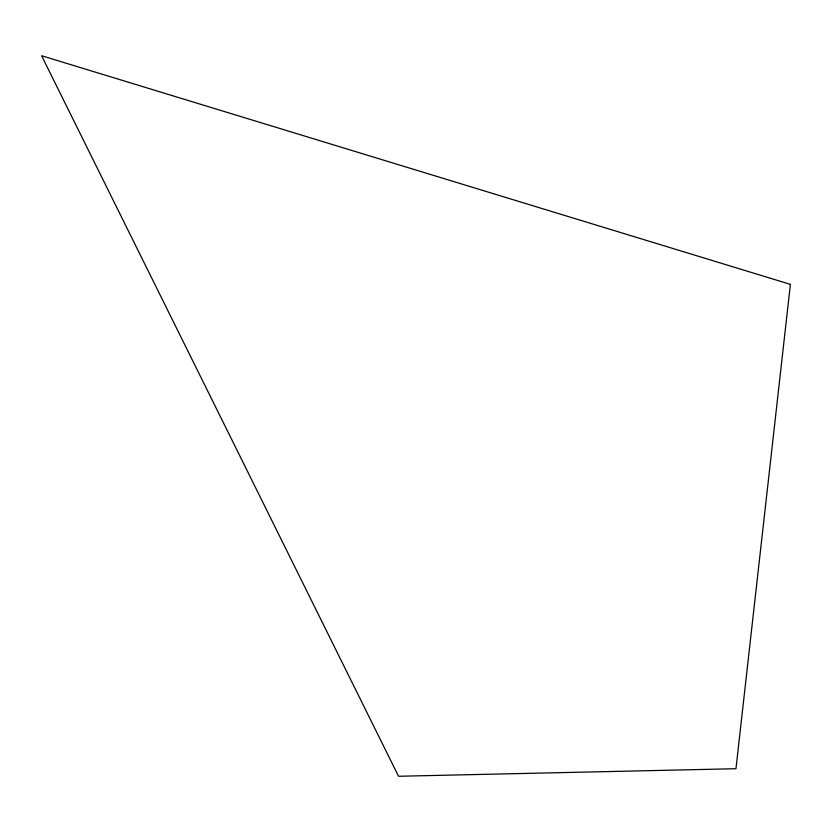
<?xml version="1.0" encoding="UTF-8"?>
<svg xmlns="http://www.w3.org/2000/svg" width="832" height="832" viewBox="0 0 832 832"><rect width="100%" height="100%" fill="white"/><g stroke="black" fill="none" stroke-linecap="round" stroke-linejoin="round"><path stroke-width="1.25" d="M790.4 284.367L735.966 768.716L398.538 776.266L41.6 55.734L790.4 284.367"/></g></svg>
